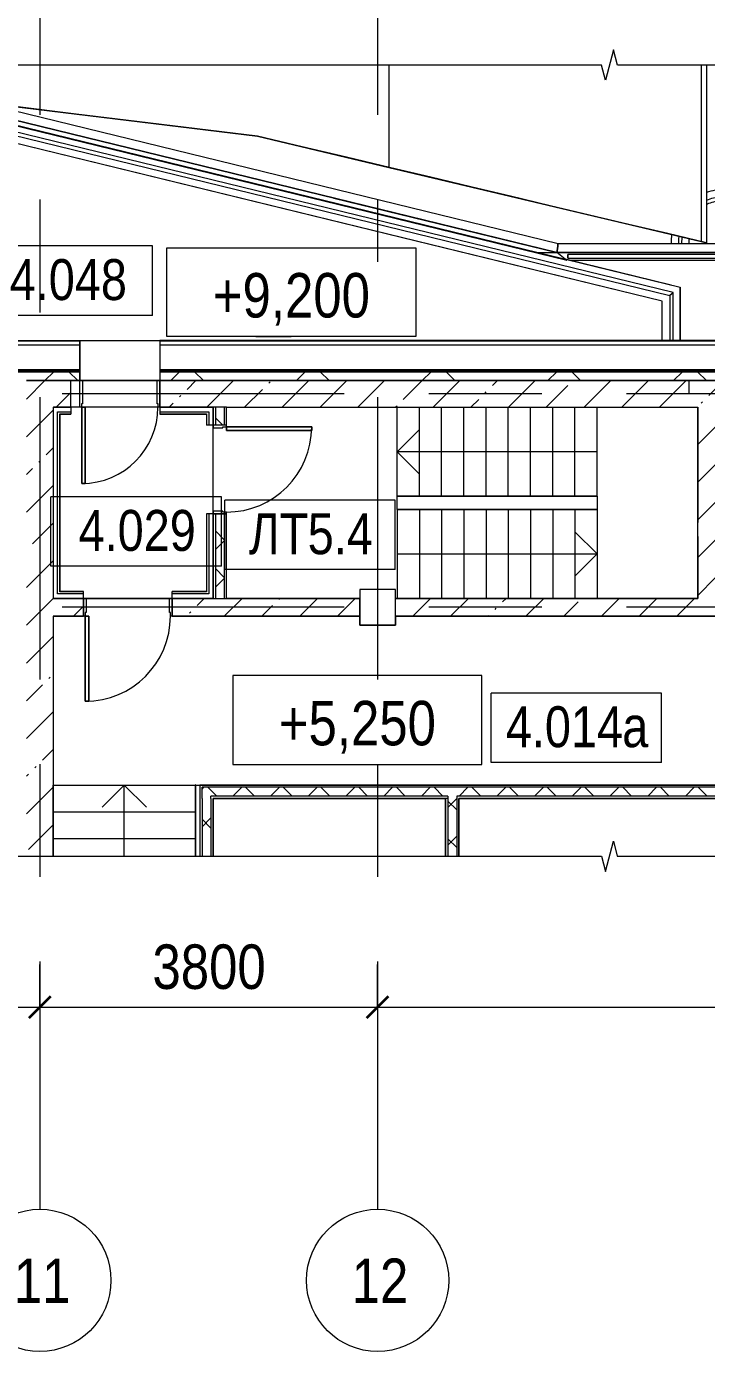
# Model space of a CAD drawing. Header units: millimetres. Extents: x 48966 to 294585, y -43515 to 30344.
# Drawn here: x 275897 to 283546, y -14642 to 264 of the extents above; entities that cross this region are included whole.
import ezdxf

# ---------------------------------------------------------------- set-up
doc = ezdxf.new("R2010")
doc.units = ezdxf.units.MM
doc.linetypes.add('IMPORT-01 Штриховая _2 мм_', pattern=[600, 400, -200])
doc.linetypes.add('Осевые', pattern=[6350, 1270, -952.5, 3175, -952.5])
for name, color, linetype, lineweight in [('_Разделитель помещений_', 7, 'IMPORT-01 Штриховая _2 мм_', 9), ('Высотные отметки', 7, 'Continuous', 9), ('Двери', 7, 'Continuous', 9), ('Каркас_Импост', 7, 'Continuous', 9), ('Контуры', 7, 'Continuous', 9), ('Линии подступенков-1', 7, 'Continuous', 9), ('Линии свеса', 7, 'Continuous', 9), ('Марки помещений', 7, 'Continuous', 9), ('Мебель', 7, 'Continuous', 9), ('Обобщенные модели', 7, 'Continuous', 9), ('Общие ребра', 7, 'Continuous', 9), ('Ограждение', 7, 'Continuous', 9), ('Оси', 7, 'Continuous', 9), ('Оси-1', 7, 'Continuous', 18), ('Оси-2', 7, 'Осевые', 9), ('Панель', 7, 'Continuous', 9), ('Перекрытия', 7, 'Continuous', 9), ('Поручни', 7, 'Continuous', 9), ('Размеры', 7, 'Continuous', 9), ('Размеры-200', 7, 'Continuous', 9), ('Стены', 7, 'Continuous', 9), ('Стены-1', 7, 'Continuous', 18), ('Стрелки вверх', 7, 'Continuous', 9), ('Черная _1 сплошная', 7, 'Continuous', 9), ('Штриховка разреза-1', 7, 'Continuous', 9), ('Элементы узлов', 7, 'Continuous', 9)]:
    doc.layers.add(name, color=color, linetype=linetype, lineweight=lineweight)
doc.styles.add('Arial Narrow', font='Arial Narrow.ttf', dxfattribs={"height": 500})
doc.styles.add('Arial Narrow_1', font='Arial Narrow.ttf', dxfattribs={"height": 460})
doc.dimstyles.new('Диагональ_-_2_5_мм_Arial_narrow_1', dxfattribs={"dimscale": 304.8, "dimtxt": 511.715487, "dimasz": 0.787402, "dimexe": 1.574803, "dimexo": 0.0625, "dimgap": 0.19685, "dimtad": 1, "dimdec": 0, "dimzin": 0, "dimdsep": 46, "dimtxsty": 'Arial Narrow', "dimblk1": 'OBLIQUE', "dimblk2": 'OBLIQUE', "dimsah": 1, "dimcen": 0.09, "dimdle": 1.574803, "dimazin": 0, "dimtfac": 1, "dimtdec": 4, "dimtix": 1, "dimtmove": 0, "dimatfit": 3, "dimfxl": 1.574803, "dimfxlon": 1, "dimtvp": 1, "dimtolj": 1, "dimtzin": 0, "dimarcsym": 2})
pattern_1 = [(45, (169515.5, 0), (-424.264, 424.264), [600, -100, 20, -100]), (45, (169515.5, 424), (-424.264, 424.264), [])]
pattern_2 = [(45, (169515.5, 0), (-212.132, 212.132), []), (135, (169515.5, 0), (-212.132, -212.132), [])]

# ---------------------------------------------------------------- blocks, each defined once
blk = doc.blocks.new('Обобщенные модели 2 - Обобщенные модели 2-1035725-План 4-го этажа на отм_ _10_050')
at = {"layer": 'Обобщенные модели'}
for p, q in [((110532, -15683), (110132, -15683)), ((110132, -15683), (110132, -16083)), ((110532, -16083), (110532, -15683)), ((117132, -15683), (116732, -15683)), ((116732, -15683), (116732, -16083)), ((117132, -16083), (117132, -15683)), ((110132, -16083), (110532, -16083)), ((116732, -16083), (117132, -16083))]:
    blk.add_line(p, q, dxfattribs=at)
blk = doc.blocks.new('Дверь - Однопольная - ДВ13__21х10-8184595-План 4-го этажа на отм_ _10_050')
at = {"layer": 'Двери'}
for p, q in [((-479, -100), (-439, -100)), ((-479, -1058), (-479, -100)), ((-439, -100), (-439, -1058)), ((-439, -1058), (-479, -1058))]:
    blk.add_line(p, q, dxfattribs=at)
blk.add_arc((-479, -100), 958, 270, 0, dxfattribs=at)
at = {"layer": 'Каркас_Импост'}
for p, q in [((-500, 100), (-470, 100)), ((-500, -100), (-500, 100)), ((-470, 100), (-470, -60)), ((470, 100), (500, 100)), ((470, -60), (470, 100)), ((500, 100), (500, -100)), ((-480, -100), (-500, -100)), ((-480, -60), (-480, -100)), ((-470, -60), (-480, -60)), ((480, -60), (470, -60)), ((480, -100), (480, -60)), ((500, -100), (480, -100))]:
    blk.add_line(p, q, dxfattribs=at)
at = {"layer": 'Панель'}
for p, q in [((-439, -100), (-479, -100)), ((-479, -100), (-479, -1058)), ((-439, -1058), (-439, -100)), ((-479, -1058), (-439, -1058))]:
    blk.add_line(p, q, dxfattribs=at)
blk = doc.blocks.new('Дверь - Однопольная - ДВ2_21х10-6240634-План 4-го этажа на отм_ _10_050')
at = {"layer": 'Двери'}
for p, q in [((-439, 1033), (-479, 1033)), ((-479, 1033), (-479, 75)), ((-439, 75), (-439, 1033)), ((-479, 75), (-439, 75))]:
    blk.add_line(p, q, dxfattribs=at)
blk.add_arc((-479, 75), 958, 360, 90, dxfattribs=at)
at = {"layer": 'Каркас_Импост'}
for p, q in [((-480, 75), (-500, 75)), ((-500, 75), (-500, -75)), ((-480, 35), (-480, 75)), ((-470, 35), (-480, 35)), ((-470, -75), (-470, 35)), ((480, 35), (470, 35)), ((470, 35), (470, -75)), ((500, 75), (480, 75)), ((480, 75), (480, 35)), ((500, -75), (500, 75)), ((-500, -75), (-470, -75)), ((470, -75), (500, -75))]:
    blk.add_line(p, q, dxfattribs=at)
at = {"layer": 'Панель'}
for p, q in [((-479, 1033), (-439, 1033)), ((-479, 75), (-479, 1033)), ((-439, 1033), (-439, 75)), ((-439, 75), (-479, 75))]:
    blk.add_line(p, q, dxfattribs=at)
blk = doc.blocks.new('Базовая стена _ ОС20 - обшивка балкона _мин_вата_фанера 10мм _сталь - ___-6277509-План 4-го этажа на отм_ _10_050')
at = {"layer": 'Стены'}
for p, q in [((105536, -10227), (105552, -10163)), ((105552, -10163), (105536, -10227)), ((112349, -11893), (105536, -10227)), ((105536, -10227), (109836, -11278)), ((112361, -11793), (105848, -10201)), ((109838, -11279), (112349, -11893))]:
    blk.add_line(p, q, dxfattribs=at)
at = {"layer": 'Стены', "flags": 128}
blk.add_lwpolyline([(112349, -11893), (112354, -11849), (112358, -11818), (112360, -11799), (112361, -11793), (112360, -11799), (112358, -11818), (112354, -11849), (112349, -11893)], dxfattribs=at)
blk = doc.blocks.new('Базовая стена _ Внутренние - обшивка ложи А - ___-6287471-План 4-го этажа на отм_ _10_050')
at = {"layer": 'Стены'}
for p, q in [((112349, -11893), (120372, -11893)), ((120372, -11893), (112349, -11893)), ((120472, -11793), (112361, -11793))]:
    blk.add_line(p, q, dxfattribs=at)
at = {"layer": 'Стены', "flags": 128}
blk.add_lwpolyline([(112349, -11893), (112354, -11849), (112358, -11818), (112360, -11799), (112361, -11793), (112360, -11799), (112358, -11818), (112354, -11849), (112349, -11893)], dxfattribs=at)
blk = doc.blocks.new('Ограждение - Ограждение-V69-План 4-го этажа на отм_ _10_050')
at = {"layer": 'Поручни'}
for p, q in [((113715, -11783), (113715, -11793)), ((113755, -11793), (113755, -11783))]:
    blk.add_line(p, q, dxfattribs=at)
at = {"layer": 'Поручни', "flags": 128}
for points in [[(114232, -11266), (114211, -11266), (114190, -11268), (114170, -11270), (114149, -11272), (114129, -11276), (114109, -11281), (114089, -11286), (114069, -11292), (114049, -11299), (114030, -11307)], [(114030, -11351), (114041, -11346), (114059, -11338), (114077, -11332), (114095, -11326), (114113, -11321), (114132, -11316), (114151, -11313), (114169, -11310), (114188, -11308), (114207, -11306), (114226, -11306), (114232, -11306)], [(113720, -11709), (113719, -11715), (113717, -11736), (113715, -11757), (113715, -11777), (113715, -11783)], [(113755, -11783), (113755, -11764), (113756, -11745), (113758, -11726), (113759, -11718)]]:
    blk.add_lwpolyline(points, dxfattribs=at)
blk = doc.blocks.new('Ограждение - Ограждение-6396250-План 4-го этажа на отм_ _10_050')
at = {"layer": 'Поручни'}
for p, q in [((105328, -10349), (113617, -12375)), ((113657, -12343), (105333, -10309)), ((113657, -12882), (113657, -12343)), ((113617, -12375), (113617, -12882))]:
    blk.add_line(p, q, dxfattribs=at)
for points, knots in [([(113617, -12375), (113617, -12375), (113617, -12374), (113619, -12373), (113621, -12372), (113623, -12370), (113624, -12369), (113626, -12368), (113627, -12367), (113629, -12365), (113630, -12364), (113632, -12363), (113633, -12362), (113634, -12361), (113636, -12360), (113637, -12359), (113638, -12358), (113640, -12357), (113641, -12356), (113642, -12355), (113643, -12354), (113645, -12353), (113647, -12351), (113648, -12350), (113649, -12349), (113651, -12348), (113653, -12347), (113655, -12345), (113656, -12344), (113657, -12343), (113657, -12343)], [-1, -1, -1, -1, -0.916667, -0.833333, -0.791667, -0.75, -0.708333, -0.6875, -0.666667, -0.625, -0.604167, -0.583333, -0.5625, -0.541667, -0.520833, -0.5, -0.479167, -0.458333, -0.4375, -0.416667, -0.395833, -0.375, -0.333333, -0.3125, -0.291667, -0.25, -0.208333, -0.166667, -0.083333, 0, 0, 0, 0]), ([(113645, -12353), (113645, -12353), (113644, -12353), (113643, -12354), (113642, -12355), (113641, -12356), (113640, -12357), (113638, -12358), (113637, -12359), (113636, -12360), (113634, -12361), (113633, -12362), (113632, -12363), (113630, -12364), (113629, -12365), (113627, -12367), (113626, -12368), (113624, -12369), (113623, -12370), (113621, -12372), (113620, -12372), (113620, -12373)], [-0.6285509, -0.6285509, -0.6285509, -0.6285509, -0.625, -0.6041667, -0.5833333, -0.5625, -0.5416667, -0.5208333, -0.5, -0.4791667, -0.4583333, -0.4375, -0.4166667, -0.3958333, -0.375, -0.3333333, -0.3125, -0.2916667, -0.25, -0.2083333, -0.1666667, -0.1666667, -0.1666667, -0.1666667]), ([(113654, -12345), (113654, -12346), (113653, -12347), (113651, -12348), (113649, -12349), (113648, -12350), (113647, -12351), (113647, -12351)], [-0.8333333, -0.8333333, -0.8333333, -0.8333333, -0.7916667, -0.75, -0.7083333, -0.6875, -0.6666667, -0.6666667, -0.6666667, -0.6666667])]:
    blk.add_open_spline(points, degree=3, knots=knots, dxfattribs=at)
blk = doc.blocks.new('Ограждение - Ограждение-6396260-План 4-го этажа на отм_ _10_050')
at = {"layer": 'Поручни'}
for p, q in [((120350, -11915), (112472, -11915)), ((112472, -11955), (112472, -11915)), ((112472, -11918), (112472, -11952)), ((112472, -11955), (120310, -11955))]:
    blk.add_line(p, q, dxfattribs=at)
blk = doc.blocks.new('Дверь - Однопольная - ДВ11__21х9-6808150-План 4-го этажа на отм_ _10_050')
at = {"layer": 'Двери'}
for p, q in [((-429, -150), (-389, -150)), ((-429, -1008), (-429, -150)), ((-389, -150), (-389, -1008)), ((-389, -1008), (-429, -1008))]:
    blk.add_line(p, q, dxfattribs=at)
blk.add_arc((-429, -150), 858, 270, 0, dxfattribs=at)
at = {"layer": 'Каркас_Импост'}
for p, q in [((-450, 150), (-420, 150)), ((-450, -150), (-450, 150)), ((-420, 150), (-420, -110)), ((420, 150), (450, 150)), ((420, -110), (420, 150)), ((450, 150), (450, -150)), ((-430, -110), (-430, -150)), ((-420, -110), (-430, -110)), ((430, -110), (420, -110)), ((430, -150), (430, -110)), ((-430, -150), (-450, -150)), ((450, -150), (430, -150))]:
    blk.add_line(p, q, dxfattribs=at)
at = {"layer": 'Панель'}
for p, q in [((-389, -150), (-429, -150)), ((-429, -150), (-429, -1008)), ((-389, -1008), (-389, -150)), ((-429, -1008), (-389, -1008))]:
    blk.add_line(p, q, dxfattribs=at)
blk = doc.blocks.new('Рефлектор_2 - Рефлектор_2-V70-План 4-го этажа на отм_ _10_050')
at = {"layer": 'Мебель'}
for p, q in [((-17209, -13600), (-17209, -14751)), ((-13697, -13600), (-13697, -15585)), ((-13637, -13600), (-13637, -15600)), ((-22785, -13900), (-18685, -14400)), ((-18685, -14400), (-17209, -14751)), ((-17209, -14751), (-13697, -15585)), ((-13697, -15585), (-13637, -15600))]:
    blk.add_line(p, q, dxfattribs=at)
at = {"layer": 'Мебель', "flags": 128}
for points in [[(-18685, -14400), (-19364, -14317), (-20045, -14234), (-20728, -14151), (-21412, -14067), (-22098, -13984), (-22785, -13900)], [(-17186, -14756), (-17684, -14638), (-18184, -14519), (-18685, -14400)], [(-13637, -15600), (-14072, -15496), (-14510, -15392), (-14951, -15287), (-15394, -15182), (-15839, -15076), (-16286, -14970), (-16735, -14863), (-17186, -14756)]]:
    blk.add_lwpolyline(points, dxfattribs=at)
blk = doc.blocks.new('Линия разрыва1 - М 200-6492712-План 4-го этажа на отм_ _10_050')
at = {"layer": 'Элементы узлов'}
for p, q in [((45, 172), (-44, -170)), ((90, 0), (45, 172)), ((-88, 0), (-12142, 0)), ((-44, -170), (-88, 0)), ((12131, 0), (90, 0))]:
    blk.add_line(p, q, dxfattribs=at)
blk = doc.blocks.new('Линия разрыва1 - М 200-V71-План 4-го этажа на отм_ _10_050')
at = {"layer": 'Элементы узлов'}
for p, q in [((45, 172), (-44, -170)), ((90, 0), (45, 172)), ((-88, 0), (-12131, 0)), ((-44, -170), (-88, 0)), ((12142, 0), (90, 0))]:
    blk.add_line(p, q, dxfattribs=at)
blk = doc.blocks.new('Ось сетки - По умолчанию 2-349628-План 4-го этажа на отм_ _10_050')
at = {"layer": 'Оси-1'}
blk.add_circle((0, 0), 4, dxfattribs=at)
blk = doc.blocks.new('Марка помещения_Р - Марка помещения-4575829-План 4-го этажа на отм_ _10_050')
at = {"layer": 'Марки помещений'}
for p, q in [((-4.79375, -1.95625), (-4.79375, 1.95625)), ((4.79375, 1.95625), (-4.79375, 1.95625)), ((4.79375, -1.95625), (4.79375, 1.95625)), ((4.79375, -1.95625), (-4.79375, -1.95625))]:
    blk.add_line(p, q, dxfattribs=at)
blk = doc.blocks.new('Высотные отметки - Высотная отметка - Рамка_14мм длина-4459141-План 4-го этажа на отм_ _10_050')
at = {"layer": 'Высотные отметки'}
for p, q in [((7, 5), (-7, 5)), ((-7, 5), (-7, 0)), ((7, 0), (7, 5)), ((-7, 0), (7, 0))]:
    blk.add_line(p, q, dxfattribs=at)
blk = doc.blocks.new('DIMBLOCK32-План 4-го этажа на отм_ _10_050')
at = {"layer": 'Размеры-200', "lineweight": 35, "transparency": 16777216}
for points in [[(273847, -10770), (273967, -10650), (273727, -10890)], [(276047, -10770), (276167, -10650), (275927, -10890)]]:
    blk.add_hatch(color=256, dxfattribs=at).paths.add_polyline_path(points, flags=0)
at = {"layer": 'Размеры-200', "transparency": 16777216}
for p, q in [((273847, -10290), (273847, -11250)), ((273847, -10770), (273847, -10290)), ((276047, -10290), (276047, -11250)), ((276047, -10770), (276047, -10290)), ((273367, -10770), (276047, -10770))]:
    blk.add_line(p, q, dxfattribs=at)
at = {"layer": 'Размеры-200', "lineweight": 35, "transparency": 16777216}
for p, q in [((273967, -10650), (273727, -10890)), ((273847, -10770), (273967, -10650)), ((276167, -10650), (275927, -10890)), ((276047, -10770), (276167, -10650)), ((273727, -10890), (273847, -10770)), ((275927, -10890), (276047, -10770))]:
    blk.add_line(p, q, dxfattribs=at)
at = {"layer": 'Размеры-200', "color": 0, "transparency": 16777216, "insert": (274314, -10063), "char_height": 500, "width": 1520.53, "attachment_point": 1, "line_spacing_factor": 0.974696, "style": 'Arial Narrow'}
blk.add_mtext('2200', dxfattribs=at)
blk = doc.blocks.new('_Oblique')
at = {"color": 0, "linetype": 'ByBlock', "lineweight": -2}
blk.add_line((-0.5, -0.5), (0.5, 0.5), dxfattribs=at)
blk = doc.blocks.new('DIMBLOCK33-План 4-го этажа на отм_ _10_050')
at = {"layer": 'Размеры-200', "lineweight": 35, "transparency": 16777216}
for points in [[(276047, -10770), (276167, -10650), (275927, -10890)], [(279847, -10770), (279967, -10650), (279727, -10890)]]:
    blk.add_hatch(color=256, dxfattribs=at).paths.add_polyline_path(points, flags=0)
at = {"layer": 'Размеры-200', "transparency": 16777216}
for p, q in [((276047, -10290), (276047, -11250)), ((276047, -10770), (276047, -10290)), ((279847, -10290), (279847, -11250)), ((279847, -10770), (279847, -10290)), ((276047, -10770), (279847, -10770))]:
    blk.add_line(p, q, dxfattribs=at)
at = {"layer": 'Размеры-200', "lineweight": 35, "transparency": 16777216}
for p, q in [((276167, -10650), (275927, -10890)), ((276047, -10770), (276167, -10650)), ((279967, -10650), (279727, -10890)), ((279847, -10770), (279967, -10650)), ((275927, -10890), (276047, -10770)), ((279727, -10890), (279847, -10770))]:
    blk.add_line(p, q, dxfattribs=at)
at = {"layer": 'Размеры-200', "color": 0, "transparency": 16777216, "insert": (277314, -10063), "char_height": 500, "width": 1520.53, "attachment_point": 1, "line_spacing_factor": 0.974696, "style": 'Arial Narrow'}
blk.add_mtext('3800', dxfattribs=at)
blk = doc.blocks.new('DIMBLOCK34-План 4-го этажа на отм_ _10_050')
at = {"layer": 'Размеры-200', "lineweight": 35, "transparency": 16777216}
for points in [[(279847, -10770), (279967, -10650), (279727, -10890)], [(292447, -10770), (292567, -10650), (292327, -10890)]]:
    blk.add_hatch(color=256, dxfattribs=at).paths.add_polyline_path(points, flags=0)
at = {"layer": 'Размеры-200', "transparency": 16777216}
for p, q in [((279847, -10290), (279847, -11250)), ((279847, -10770), (279847, -10290)), ((292447, -10290), (292447, -11250)), ((292447, -10770), (292447, -10290)), ((279847, -10770), (292927, -10770))]:
    blk.add_line(p, q, dxfattribs=at)
at = {"layer": 'Размеры-200', "lineweight": 35, "transparency": 16777216}
for p, q in [((279967, -10650), (279727, -10890)), ((279847, -10770), (279967, -10650)), ((292567, -10650), (292327, -10890)), ((292447, -10770), (292567, -10650)), ((279727, -10890), (279847, -10770)), ((292327, -10890), (292447, -10770))]:
    blk.add_line(p, q, dxfattribs=at)
at = {"layer": 'Размеры-200', "color": 0, "transparency": 16777216, "insert": (285355, -10063), "char_height": 500, "width": 1900.66, "attachment_point": 1, "line_spacing_factor": 0.974696, "style": 'Arial Narrow'}
blk.add_mtext('12600', dxfattribs=at)

msp = doc.modelspace()

# ---------------------------------------------------------------- hatches: boundary and pattern name
at = {"layer": 'Штриховка разреза-1'}
h = msp.add_hatch(dxfattribs=at)
h.set_pattern_fill('FP_3', color=256, style=0, pattern_type=2)
h.set_pattern_definition([(45, (169515.5, 0), (-707.107, 707.107), []), (135, (169515.5, 0), (-707.107, -707.107), [])])
h.paths.add_polyline_path([(273997.1, -3719.5), (274547.1, -3719.5), (274547.1, -3619.5), (273997.1, -3619.5)], flags=0)
h.paths.add_polyline_path([(275447.1, -3719.5), (276497.1, -3719.5), (276497.1, -3619.5), (275447.1, -3619.5)], flags=0)
h.paths.add_polyline_path([(294397.1, -3719.5), (294397.1, -3619.5), (277397.1, -3619.5), (277397.1, -3719.5), (293825.5, -3719.5)], flags=0)
h = msp.add_hatch(dxfattribs=at)
h.set_pattern_fill('FP_4', color=256, style=0, pattern_type=2)
h.set_pattern_definition(pattern_1)
h.paths.add_polyline_path([(294397.1, -4019.5), (294397.1, -3719.5), (286402.1, -3719.5), (286402.1, -4019.5), (293825.5, -4019.5)], flags=0)
h.paths.add_polyline_path([(275897.1, -4019.5), (276202.6, -4019.5), (276202.6, -3719.5), (275897.1, -3719.5)], flags=0)
h = msp.add_hatch(dxfattribs=at)
h.set_pattern_fill('FP_4', color=256, style=0, pattern_type=2)
h.set_pattern_definition(pattern_1)
h.paths.add_polyline_path([(280874.8, -4019.5), (284197.1, -4019.5), (284197.1, -3719.5), (277397.1, -3719.5), (277397.1, -4019.5), (279351.1, -4019.5)], flags=0)
h.paths.add_polyline_path([(285697.1, -4019.5), (286402.1, -4019.5), (286402.1, -3719.5), (285697.1, -3719.5)], flags=0)
h.paths.add_polyline_path([(276397.1, -4019.5), (276397.1, -3719.5), (276202.6, -3719.5), (276202.6, -4019.5), (276326.6, -4019.5)], flags=0)
h = msp.add_hatch(dxfattribs=at)
h.set_pattern_fill('FP_4', color=256, style=0, pattern_type=2)
h.set_pattern_definition(pattern_1)
h.paths.add_polyline_path([(276061.1, -9069.5), (276197.1, -9069.5), (276197.1, -4019.5), (275897.1, -4019.5), (275897.1, -9069.5), (276006.4, -9069.5)], flags=0)
h = msp.add_hatch(dxfattribs=at)
h.set_pattern_fill('FP_5', color=256, style=0, pattern_type=2)
h.set_pattern_definition(pattern_2)
h.paths.add_polyline_path([(278022.1, -6169.5), (278122.1, -6169.5), (278122.1, -5219.5), (278022.1, -5219.5), (278022.1, -5795.3)], flags=0)
h.paths.add_polyline_path([(278122.1, -4219.5), (278122.1, -4019.5), (278022.1, -4019.5), (278022.1, -4219.5)], flags=0)
h = msp.add_hatch(dxfattribs=at)
h.set_pattern_fill('FP_4', color=256, style=0, pattern_type=2)
h.set_pattern_definition(pattern_1)
h.paths.add_polyline_path([(283447.1, -6169.5), (283647.1, -6169.5), (283647.1, -4019.5), (283447.1, -4021.1), (283447.1, -5471.5)], flags=0)
h = msp.add_hatch(dxfattribs=at)
h.set_pattern_fill('FP_4', color=256, style=0, pattern_type=2)
h.set_pattern_definition(pattern_1)
h.paths.add_polyline_path([(276197.1, -6369.5), (276202.6, -6369.5), (276202.6, -6169.5), (276197.1, -6169.5)], flags=0)
h = msp.add_hatch(dxfattribs=at)
h.set_pattern_fill('FP_4', color=256, style=0, pattern_type=2)
h.set_pattern_definition(pattern_1)
h.paths.add_polyline_path([(279647.1, -6369.5), (279647.1, -6169.5), (277537.1, -6169.5), (277537.1, -6369.5), (279351.1, -6369.5)], flags=0)
h.paths.add_polyline_path([(276302.8, -6369.5), (276537.1, -6369.5), (276537.1, -6169.5), (276202.6, -6169.5), (276202.6, -6369.5)], flags=0)
h = msp.add_hatch(dxfattribs=at)
h.set_pattern_fill('FP_4', color=256, style=0, pattern_type=2)
h.set_pattern_definition(pattern_1)
h.paths.add_polyline_path([(286207.4, -6369.5), (286247.1, -6369.5), (286247.1, -6169.5), (285697.1, -6169.5), (285697.1, -6369.5)], flags=0)
h.paths.add_polyline_path([(283673.1, -6369.5), (284197.1, -6369.5), (284197.1, -6169.5), (280047.1, -6169.5), (280047.1, -6369.5), (283447.1, -6369.5)], flags=0)
h = msp.add_hatch(dxfattribs=at)
h.set_pattern_fill('FP_5', color=256, style=0, pattern_type=2)
h.set_pattern_definition(pattern_2)
h.paths.add_polyline_path([(287077.1, -8394.5), (292397.1, -8394.5), (292397.1, -8294.5), (277872.1, -8294.5), (277872.1, -8394.5), (286977.1, -8394.5)], flags=0)
h = msp.add_hatch(dxfattribs=at)
h.set_pattern_fill('FP_5', color=256, style=0, pattern_type=2)
h.set_pattern_definition(pattern_2)
h.paths.add_polyline_path([(277972.1, -9069.5), (277972.1, -8394.5), (277872.1, -8394.5), (277872.1, -9069.5), (277954.1, -9069.5)], flags=0)
h = msp.add_hatch(dxfattribs=at)
h.set_pattern_fill('FP_5', color=256, style=0, pattern_type=2)
h.set_pattern_definition(pattern_2)
h.paths.add_polyline_path([(280737.1, -9069.5), (280737.1, -8394.5), (280637.1, -8394.5), (280637.1, -9069.5), (280731.4, -9069.5)], flags=0)

# ---------------------------------------------------------------- linework, layer by layer
at = {"layer": '_Разделитель помещений_'}
msp.add_line((283347.1, -3719.5), (283347.1, -3869.5), dxfattribs=at)
msp.add_arc((283747.1, -2169.5), 400, 173.33754, 180, dxfattribs=at)
at = {"layer": 'Высотные отметки'}
for p, q in [((278476.2, -3224.1), (278875.4, -3224.1)), ((278476.2, -3224.1), (278476.2, -3224.1)), ((279617.7, -8037), (279617.7, -8037)), ((279617.7, -8037), (279617.7, -8037))]:
    msp.add_line(p, q, dxfattribs=at)
at = {"layer": 'Контуры'}
for p, q in [((280067.1, -4021.1), (278146.9, -4021.1)), ((282317.1, -4021.1), (280067.1, -4021.1)), ((283317.1, -4021.1), (280067.1, -4021.1)), ((283447.1, -4021.1), (282317.1, -4021.1)), ((282317.1, -5021.1), (282317.1, -4021.1)), ((283377.1, -4021.1), (283317.1, -4021.1)), ((283447.1, -6169.5), (283447.1, -4021.1)), ((280067.1, -5169.5), (280067.1, -5021.1)), ((282317.1, -5021.1), (280067.1, -5021.1)), ((282317.1, -5021.1), (280067.1, -5021.1)), ((282317.1, -5021.1), (282317.1, -5169.5)), ((280067.1, -5169.5), (280067.1, -6169.5)), ((280067.1, -5169.5), (282317.1, -5169.5)), ((277947.1, -6169.5), (279647.1, -6169.5)), ((280047.1, -6169.5), (280067.1, -6169.5)), ((280067.1, -6169.5), (282317.1, -6169.5)), ((282317.1, -6169.5), (283447.1, -6169.5)), ((276197.1, -8269.5), (277797.1, -8269.5)), ((276197.1, -9069.5), (276197.1, -8269.5)), ((277797.1, -9069.5), (277797.1, -8269.5))]:
    msp.add_line(p, q, dxfattribs=at)
at = {"layer": 'Линии подступенков-1'}
for p, q in [((280067.1, -5021.1), (280067.1, -4021.1)), ((280317.1, -5021.1), (280317.1, -4021.1)), ((280317.1, -5021.1), (280317.1, -4021.1)), ((280567.1, -5021.1), (280567.1, -4021.1)), ((280567.1, -5021.1), (280567.1, -4021.1)), ((280817.1, -5021.1), (280817.1, -4021.1)), ((280817.1, -5021.1), (280817.1, -4021.1)), ((281067.1, -5021.1), (281067.1, -4021.1)), ((281067.1, -5021.1), (281067.1, -4021.1)), ((281317.1, -5021.1), (281317.1, -4021.1)), ((281317.1, -5021.1), (281317.1, -4021.1)), ((281567.1, -5021.1), (281567.1, -4021.1)), ((281567.1, -5021.1), (281567.1, -4021.1)), ((281817.1, -5021.1), (281817.1, -4021.1)), ((281817.1, -5021.1), (281817.1, -4021.1)), ((282067.1, -5021.1), (282067.1, -4021.1)), ((282067.1, -5021.1), (282067.1, -4021.1)), ((282317.1, -5021.1), (282317.1, -4021.1)), ((282317.1, -5021.1), (282317.1, -4021.1)), ((280067.1, -5169.5), (280067.1, -6169.5)), ((280317.1, -5169.5), (280317.1, -6169.5)), ((280567.1, -5169.5), (280567.1, -6169.5)), ((280817.1, -5169.5), (280817.1, -6169.5)), ((281067.1, -5169.5), (281067.1, -6169.5)), ((281317.1, -5169.5), (281317.1, -6169.5)), ((281567.1, -5169.5), (281567.1, -6169.5)), ((281817.1, -5169.5), (281817.1, -6169.5)), ((282067.1, -5169.5), (282067.1, -6169.5)), ((282317.1, -5169.5), (282317.1, -6169.5)), ((276197.1, -8569.5), (277797.1, -8569.5)), ((276197.1, -8869.5), (277797.1, -8869.5))]:
    msp.add_line(p, q, dxfattribs=at)
at = {"layer": 'Линии свеса'}
for p, q in [((280317.1, -5021.1), (280317.1, -4021.1)), ((280317.1, -5021.1), (280317.1, -4021.1)), ((280567.1, -5021.1), (280567.1, -4021.1)), ((280567.1, -5021.1), (280567.1, -4021.1)), ((280817.1, -5021.1), (280817.1, -4021.1)), ((280817.1, -5021.1), (280817.1, -4021.1)), ((281067.1, -5021.1), (281067.1, -4021.1)), ((281067.1, -5021.1), (281067.1, -4021.1)), ((281317.1, -5021.1), (281317.1, -4021.1)), ((281317.1, -5021.1), (281317.1, -4021.1)), ((281567.1, -5021.1), (281567.1, -4021.1)), ((281567.1, -5021.1), (281567.1, -4021.1)), ((281817.1, -5021.1), (281817.1, -4021.1)), ((281817.1, -5021.1), (281817.1, -4021.1)), ((282067.1, -5021.1), (282067.1, -4021.1)), ((282067.1, -5021.1), (282067.1, -4021.1)), ((282317.1, -5021.1), (282317.1, -4021.1)), ((280317.1, -5169.5), (280317.1, -6169.5)), ((280567.1, -5169.5), (280567.1, -6169.5)), ((280817.1, -5169.5), (280817.1, -6169.5)), ((281067.1, -5169.5), (281067.1, -6169.5)), ((281317.1, -5169.5), (281317.1, -6169.5)), ((281567.1, -5169.5), (281567.1, -6169.5)), ((281817.1, -5169.5), (281817.1, -6169.5)), ((282067.1, -5169.5), (282067.1, -6169.5)), ((276197.1, -8569.5), (277797.1, -8569.5)), ((276197.1, -8869.5), (277797.1, -8869.5))]:
    msp.add_line(p, q, dxfattribs=at)
at = {"layer": 'Общие ребра'}
for p, q in [((275447.1, -3270.5), (276497.1, -3270.5)), ((277397.1, -3270.5), (294397.1, -3270.5)), ((275447.1, -3315.5), (276497.1, -3315.5)), ((277397.1, -3315.5), (294397.1, -3315.5)), ((275447.1, -3593.5), (276497.1, -3593.5)), ((275447.1, -3595.5), (276497.1, -3595.5)), ((275447.1, -3607.5), (276497.1, -3607.5)), ((275447.1, -3619.5), (276497.1, -3619.5)), ((276202.6, -3719.5), (275897.1, -3719.5)), ((275897.1, -3719.5), (276202.6, -3719.5)), ((277397.1, -3593.5), (294397.1, -3593.5)), ((277397.1, -3595.5), (294397.1, -3595.5)), ((277397.1, -3607.5), (294397.1, -3607.5)), ((277397.1, -3619.5), (294397.1, -3619.5)), ((276197.1, -4021.5), (276197.1, -6167.5)), ((276198.1, -4019.5), (276202.6, -4019.5)), ((276274.1, -4019.5), (276247.1, -4019.5)), ((276274.1, -4019.5), (276397.1, -4019.5)), ((276397.1, -4019.5), (276274.1, -4019.5)), ((277397.1, -4019.5), (277920.1, -4019.5)), ((277920.1, -4019.5), (277397.1, -4019.5)), ((277947.1, -4019.5), (277920.1, -4019.5)), ((278022.1, -4019.5), (277997.1, -4019.5)), ((277997.1, -4019.5), (277997.1, -4219.5)), ((277997.1, -4219.5), (277997.1, -4019.5)), ((278122.1, -4019.5), (278022.1, -4019.5)), ((278022.1, -4019.5), (278022.1, -4219.5)), ((278147.1, -4019.5), (278122.1, -4019.5)), ((278122.1, -4019.5), (278122.1, -4219.5)), ((278147.1, -4219.5), (278147.1, -4019.5)), ((278149.1, -4019.5), (283445.1, -4019.5)), ((276247.1, -6119.5), (276247.1, -4069.5)), ((276247.1, -4069.5), (276272.1, -4069.5)), ((276272.1, -4069.5), (276274.1, -4069.5)), ((276272.1, -6094.5), (276272.1, -4094.5)), ((276272.1, -4094.5), (276274.1, -4094.5)), ((276274.1, -4069.5), (276397.1, -4069.5)), ((276274.1, -4094.5), (276397.1, -4094.5)), ((277397.1, -4069.5), (277920.1, -4069.5)), ((277397.1, -4094.5), (277920.1, -4094.5)), ((277920.1, -4069.5), (277922.1, -4069.5)), ((277920.1, -4094.5), (277922.1, -4094.5)), ((277922.1, -4069.5), (277947.1, -4069.5)), ((277922.1, -4094.5), (277922.1, -4219.5)), ((277947.1, -4069.5), (277947.1, -4219.5)), ((277922.1, -5219.5), (277922.1, -6092.5)), ((277947.1, -5219.5), (277947.1, -6092.5)), ((277997.1, -5219.5), (277997.1, -6092.5)), ((277997.1, -6092.5), (277997.1, -5219.5)), ((278022.1, -5219.5), (278022.1, -6169.5)), ((278122.1, -5219.5), (278122.1, -6169.5)), ((278147.1, -6169.5), (278147.1, -5219.5)), ((276274.1, -6094.5), (276272.1, -6094.5)), ((276537.1, -6094.5), (276274.1, -6094.5)), ((277922.1, -6094.5), (277537.1, -6094.5)), ((277922.1, -6092.5), (277922.1, -6094.5)), ((277947.1, -6092.5), (277947.1, -6094.5)), ((277947.1, -6094.5), (277947.1, -6119.5)), ((277997.1, -6119.5), (277997.1, -6092.5)), ((276272.1, -6119.5), (276247.1, -6119.5)), ((276274.1, -6169.5), (276247.1, -6169.5)), ((276274.1, -6119.5), (276272.1, -6119.5)), ((276537.1, -6119.5), (276274.1, -6119.5)), ((276537.1, -6169.5), (276274.1, -6169.5)), ((276274.1, -6169.5), (276537.1, -6169.5)), ((277947.1, -6119.5), (277537.1, -6119.5)), ((277997.1, -6169.5), (277537.1, -6169.5)), ((277537.1, -6169.5), (277997.1, -6169.5)), ((277997.1, -6169.5), (278022.1, -6169.5)), ((278022.1, -6169.5), (278122.1, -6169.5)), ((278122.1, -6169.5), (278147.1, -6169.5)), ((276197.1, -6369.5), (276202.6, -6369.5)), ((276197.1, -6371.5), (276197.1, -9069.5)), ((276202.6, -6369.5), (276537.1, -6369.5)), ((277537.1, -6369.5), (279647.1, -6369.5)), ((280047.1, -6369.5), (284197.1, -6369.5)), ((292372.1, -8294.5), (277872.1, -8294.5)), ((277872.1, -8394.5), (277872.1, -8294.5)), ((277872.1, -8419.5), (277872.1, -8394.5)), ((277872.1, -8419.5), (277872.1, -9069.5)), ((280637.1, -8394.5), (277972.1, -8394.5)), ((277972.1, -8419.5), (277972.1, -8394.5)), ((277972.1, -8419.5), (277972.1, -9069.5)), ((280637.1, -8419.5), (280612.1, -8419.5)), ((280637.1, -8394.5), (280637.1, -8419.5)), ((280637.1, -8419.5), (280637.1, -9069.5)), ((286977.1, -8394.5), (280737.1, -8394.5)), ((280737.1, -8394.5), (280737.1, -8419.5)), ((280737.1, -8419.5), (280737.1, -9069.5))]:
    msp.add_line(p, q, dxfattribs=at)
at = {"layer": 'Оси-2'}
for p, q in [((276047.1, 11017.1), (276047.1, -13042.2)), ((279847.1, 11017.1), (279847.1, -13042.2)), ((294394.6, -169.5), (268100.1, -169.5)), ((294394.6, -3869.5), (268100.1, -3869.5)), ((294394.6, -6269.5), (268100.1, -6269.5))]:
    msp.add_line(p, q, dxfattribs=at)
at = {"layer": 'Перекрытия'}
for p, q in [((280110.7, -2108.1), (274880.2, -829.5)), ((283049.4, -2826.5), (280113, -2108.7)), ((283147.1, -2169.5), (283147.1, -2179.5)), ((283347.1, -2169.5), (283347.1, -2179.5)), ((283147.1, -2644.5), (281955.8, -2353.3)), ((289797.1, -2369.5), (282022.2, -2369.5)), ((282022.2, -2369.5), (283249.4, -2669.5)), ((283249.4, -2669.5), (283249.4, -3268.5)), ((283049.4, -3268.5), (283049.4, -2826.5)), ((283249.4, -3268.5), (283249.4, -2875.4)), ((273997.1, -3268.5), (283049.4, -3268.5)), ((283249.4, -3719.5), (276202.6, -3719.5)), ((276202.6, -3719.5), (294089.5, -3719.5)), ((283249.4, -3719.5), (289797.1, -3719.5)), ((276202.6, -6169.5), (276202.6, -4019.5)), ((277997.1, -4019.5), (276202.6, -4019.5)), ((277997.1, -6169.5), (277997.1, -4019.5)), ((276202.6, -6169.5), (277997.1, -6169.5)), ((277537.1, -6169.5), (276537.1, -6169.5)), ((276537.1, -6169.5), (276537.1, -6369.5)), ((277537.1, -6369.5), (277537.1, -6169.5)), ((276537.1, -6369.5), (276197.1, -6369.5)), ((276197.1, -6369.5), (276197.1, -8239.5)), ((279647.1, -6369.5), (277537.1, -6369.5)), ((279647.1, -6469.5), (279647.1, -6369.5)), ((286247.1, -6369.5), (280047.1, -6369.5)), ((280047.1, -6369.5), (280047.1, -6469.5)), ((280047.1, -6469.5), (279647.1, -6469.5)), ((276197.1, -8269.5), (277797.1, -8269.5)), ((277797.1, -8269.5), (288002.1, -8269.5)), ((278047.1, -8269.5), (286297.1, -8269.5)), ((280612.1, -8419.5), (277997.1, -8419.5)), ((277997.1, -8419.5), (277997.1, -9069.5)), ((280612.1, -9069.5), (280612.1, -8419.5)), ((284847.1, -8419.5), (280762.1, -8419.5)), ((280762.1, -8419.5), (280762.1, -9069.5))]:
    msp.add_line(p, q, dxfattribs=at)
for radius, start, end in [(600, 90, 109.6749), (600, 171.06388, 180), (400, 173.31176, 180)]:
    msp.add_arc((283747.1, -2169.5), radius, start, end, dxfattribs=at)
at = {"layer": 'Стены'}
for p, q in [((281975.8, -2369.5), (274925.1, -645.9)), ((274927.7, -635.2), (283249.4, -2669.5)), ((275051.7, -614), (281864.6, -2279.5)), ((283049.4, -2826.5), (274880.2, -829.5)), ((281654, -2279.5), (281864.6, -2279.5)), ((281654, -2279.5), (282022.2, -2369.5)), ((281975.8, -2369.5), (281864.6, -2279.5)), ((281864.6, -2279.5), (289887.1, -2279.5)), ((282022.2, -2369.5), (281955.8, -2353.3)), ((289797.1, -2369.5), (282022.2, -2369.5)), ((283249.4, -2875.4), (283249.4, -2669.5)), ((283049.4, -3268.5), (283049.4, -2826.5)), ((283249.4, -2875.4), (283249.4, -3268.5)), ((276497.1, -3268.5), (277397.1, -3268.5)), ((276497.1, -3719.5), (276497.1, -3268.5)), ((277397.1, -3268.5), (277397.1, -3719.5)), ((286402.1, -3719.5), (276202.6, -3719.5)), ((277397.1, -3719.5), (276497.1, -3719.5)), ((283049.4, -3719.5), (283249.4, -3719.5)), ((276202.6, -6169.5), (276202.6, -4019.5))]:
    msp.add_line(p, q, dxfattribs=at)
at = {"layer": 'Стены-1'}
for p, q in [((275447.1, -3268.5), (276497.1, -3268.5)), ((276497.1, -3268.5), (276497.1, -3719.5)), ((294397.1, -3268.5), (277397.1, -3268.5)), ((277397.1, -3268.5), (277397.1, -3719.5)), ((276397.1, -3719.5), (276202.6, -3719.5)), ((276497.1, -3719.5), (276202.6, -3719.5)), ((276397.1, -4019.5), (276397.1, -3719.5)), ((284197.1, -3719.5), (277397.1, -3719.5)), ((277397.1, -4019.5), (277397.1, -3719.5)), ((277397.1, -3719.5), (286402.1, -3719.5)), ((276197.1, -4019.5), (276198.1, -4019.5)), ((276197.1, -4019.5), (276197.1, -4021.5)), ((276202.6, -4019.5), (276274.1, -4019.5)), ((276247.1, -4019.5), (276202.6, -4019.5)), ((276397.1, -4019.5), (276397.1, -4096.5)), ((277397.1, -4019.5), (277397.1, -4096.5)), ((277920.1, -4019.5), (277997.1, -4019.5)), ((277997.1, -4019.5), (277947.1, -4019.5)), ((278147.1, -4019.5), (278149.1, -4019.5)), ((283445.1, -4019.5), (283447.1, -4019.5)), ((283447.1, -4019.5), (283447.1, -5317.5)), ((276274.1, -6092.5), (276274.1, -4096.5)), ((276274.1, -4096.5), (276397.1, -4096.5)), ((277397.1, -4096.5), (277920.1, -4096.5)), ((277920.1, -4096.5), (277920.1, -4219.5)), ((277997.1, -4219.5), (277920.1, -4219.5)), ((278147.1, -4219.5), (277997.1, -4219.5)), ((277920.1, -5219.5), (277920.1, -6092.5)), ((277997.1, -5219.5), (277920.1, -5219.5)), ((278147.1, -5219.5), (277997.1, -5219.5)), ((283447.1, -5471.5), (283447.1, -6169.5)), ((276537.1, -6092.5), (276274.1, -6092.5)), ((276537.1, -6169.5), (276537.1, -6092.5)), ((277920.1, -6092.5), (277537.1, -6092.5)), ((277537.1, -6169.5), (277537.1, -6092.5)), ((277997.1, -6092.5), (277997.1, -6169.5)), ((276197.1, -6169.5), (276202.6, -6169.5)), ((276274.1, -6169.5), (276202.6, -6169.5)), ((276247.1, -6169.5), (276202.6, -6169.5)), ((276537.1, -6369.5), (276537.1, -6169.5)), ((277537.1, -6369.5), (277537.1, -6169.5)), ((277997.1, -6169.5), (277997.1, -6119.5)), ((279647.1, -6169.5), (278147.1, -6169.5)), ((279647.1, -6369.5), (279647.1, -6169.5)), ((283447.1, -6169.5), (280047.1, -6169.5)), ((280047.1, -6369.5), (280047.1, -6169.5)), ((279645.1, -6469.5), (279645.1, -6471.5)), ((279645.1, -6471.5), (280047.1, -6471.5)), ((280047.1, -6469.5), (279647.1, -6469.5)), ((277795.1, -8267.5), (277795.1, -9069.5)), ((277797.1, -8267.5), (277795.1, -8267.5)), ((277797.1, -8269.5), (277797.1, -9069.5)), ((292372.1, -8269.5), (277847.1, -8269.5)), ((277847.1, -8269.5), (277847.1, -8294.5)), ((277847.1, -8294.5), (277847.1, -8419.5)), ((277847.1, -8419.5), (277847.1, -9069.5)), ((277997.1, -8419.5), (280612.1, -8419.5)), ((277997.1, -9069.5), (277997.1, -8419.5)), ((280612.1, -8419.5), (280612.1, -9069.5)), ((280762.1, -8419.5), (286952.1, -8419.5)), ((280762.1, -9069.5), (280762.1, -8419.5))]:
    msp.add_line(p, q, dxfattribs=at)
at = {"layer": 'Стрелки вверх'}
for p, q in [((280067.1, -4521.1), (280317.1, -4271.1)), ((280317.1, -4521.1), (280067.1, -4521.1)), ((280067.1, -4521.1), (280317.1, -4771.1)), ((280567.1, -4521.1), (280317.1, -4521.1)), ((280817.1, -4521.1), (280567.1, -4521.1)), ((281067.1, -4521.1), (280817.1, -4521.1)), ((281317.1, -4521.1), (281067.1, -4521.1)), ((281567.1, -4521.1), (281317.1, -4521.1)), ((281817.1, -4521.1), (281567.1, -4521.1)), ((282067.1, -4521.1), (281817.1, -4521.1)), ((282317.1, -4521.1), (282067.1, -4521.1)), ((282317.1, -5669.5), (282067.1, -5419.5)), ((280067.1, -5669.5), (280317.1, -5669.5)), ((280317.1, -5669.5), (280567.1, -5669.5)), ((280567.1, -5669.5), (280817.1, -5669.5)), ((280817.1, -5669.5), (281067.1, -5669.5)), ((281067.1, -5669.5), (281317.1, -5669.5)), ((281317.1, -5669.5), (281567.1, -5669.5)), ((281567.1, -5669.5), (281817.1, -5669.5)), ((281817.1, -5669.5), (282067.1, -5669.5)), ((282067.1, -5669.5), (282317.1, -5669.5)), ((282317.1, -5669.5), (282067.1, -5919.5)), ((276997.1, -8269.5), (276747.1, -8519.5)), ((276997.1, -8569.5), (276997.1, -8269.5)), ((276997.1, -8269.5), (277247.1, -8519.5)), ((276997.1, -8869.5), (276997.1, -8569.5)), ((276997.1, -9069.5), (276997.1, -8869.5))]:
    msp.add_line(p, q, dxfattribs=at)
at = {"layer": 'Черная _1 сплошная'}
for p, q in [((280067.1, -5021.1), (282317.1, -5021.1)), ((280067.1, -5169.5), (280067.1, -5021.1)), ((282317.1, -5021.1), (282317.1, -5169.5)), ((282317.1, -5169.5), (280067.1, -5169.5))]:
    msp.add_line(p, q, dxfattribs=at)

# ---------------------------------------------------------------- block references
at = {"layer": 'Высотные отметки', "extrusion": (0, 0, -1), "xscale": 199.9999999999999, "yscale": 199.9999999999999, "zscale": 199.9999999999999}
msp.add_blockref('Высотные отметки - Высотная отметка - Рамка_14мм длина-4459141-План 4-го этажа на отм_ _10_050', (-278875.4, -3224.1), dxfattribs=at)
at = {"layer": 'Высотные отметки', "xscale": 199.9999999999999, "yscale": 199.9999999999999, "zscale": 199.9999999999999}
msp.add_blockref('Высотные отметки - Высотная отметка - Рамка_14мм длина-4459141-План 4-го этажа на отм_ _10_050', (279617.7, -8037), dxfattribs=at)
at = {"layer": 'Двери'}
for name, p in [('Дверь - Однопольная - ДВ11__21х9-6808150-План 4-го этажа на отм_ _10_050', (276947.1, -3869.5)), ('Дверь - Однопольная - ДВ13__21х10-8184595-План 4-го этажа на отм_ _10_050', (277037.1, -6269.5))]:
    msp.add_blockref(name, p, dxfattribs=at)
at = {"layer": 'Двери', "rotation": 270}
msp.add_blockref('Дверь - Однопольная - ДВ2_21х10-6240634-План 4-го этажа на отм_ _10_050', (278072.1, -4719.5), dxfattribs=at)
at = {"layer": 'Марки помещений', "xscale": 199.9999999999999, "yscale": 199.9999999999999, "zscale": 199.9999999999999}
for p in [(276355.9, -2595), (277130.9, -5417), (279085.9, -5454.5), (282081.9, -7625.3)]:
    msp.add_blockref('Марка помещения_Р - Марка помещения-4575829-План 4-го этажа на отм_ _10_050', p, dxfattribs=at)
at = {"layer": 'Мебель'}
msp.add_blockref('Рефлектор_2 - Рефлектор_2-V70-План 4-го этажа на отм_ _10_050', (297182.2, 13430.5), dxfattribs=at)
at = {"layer": 'Обобщенные модели'}
msp.add_blockref('Обобщенные модели 2 - Обобщенные модели 2-1035725-План 4-го этажа на отм_ _10_050', (169515.5, 9613.4), dxfattribs=at)
at = {"layer": 'Ограждение'}
for name in ['Ограждение - Ограждение-6396250-План 4-го этажа на отм_ _10_050', 'Ограждение - Ограждение-V69-План 4-го этажа на отм_ _10_050', 'Ограждение - Ограждение-6396260-План 4-го этажа на отм_ _10_050']:
    msp.add_blockref(name, (169515.5, 9613.4), dxfattribs=at)
at = {"layer": 'Оси-1', "xscale": 199.9999999999999, "yscale": 199.9999999999999, "zscale": 199.9999999999999, "rotation": 180}
for p in [(276047.1, -13842.2), (279847.1, -13842.2)]:
    msp.add_blockref('Ось сетки - По умолчанию 2-349628-План 4-го этажа на отм_ _10_050', p, dxfattribs=at)
at = {"layer": 'Стены'}
for name in ['Базовая стена _ ОС20 - обшивка балкона _мин_вата_фанера 10мм _сталь - ___-6277509-План 4-го этажа на отм_ _10_050', 'Базовая стена _ Внутренние - обшивка ложи А - ___-6287471-План 4-го этажа на отм_ _10_050']:
    msp.add_blockref(name, (169515.5, 9613.4), dxfattribs=at)
at = {"layer": 'Элементы узлов'}
msp.add_blockref('Линия разрыва1 - М 200-6492712-План 4-го этажа на отм_ _10_050', (282454.6, -169.5), dxfattribs=at)
at = {"layer": 'Элементы узлов', "rotation": 180}
msp.add_blockref('Линия разрыва1 - М 200-V71-План 4-го этажа на отм_ _10_050', (282454.6, -9069.5), dxfattribs=at)

# ---------------------------------------------------------------- texts
at = {"layer": 'Марки помещений', "char_height": 460, "attachment_point": 1, "style": 'Arial Narrow_1'}
for s, insert, width in [('4.048', (275708, -2353.1), 1587.341), ('4.029', (276483, -5175.1), 1587.341), ('ЛТ', (278399, -5212.6), 801.687), ('5.4', (279060.4, -5212.6), 881.856), ('4.014', (281289, -7383.5), 1587.341), ('\\fArial Narrow|b0|i0|c204|p34|;а', (282598.7, -7383.5), 352.742)]:
    msp.add_mtext(s, dxfattribs=dict(at, insert=insert, width=width))
at = {"layer": 'Оси', "char_height": 500, "width": 769.62, "attachment_point": 1, "style": 'Arial Narrow'}
for s, insert in [('11', (275754.9, -13596.1)), ('12', (279554.9, -13596.1))]:
    msp.add_mtext(s, dxfattribs=dict(at, insert=insert))

# ---------------------------------------------------------------- dimensions: what is measured, and where the dimension line sits
at = {"layer": 'Размеры'}
for base, p1, p2, override, picture, middle in [((276047.1, -10769.6), (273847.1, -10289.6), (276047.1, -10289.6), {"dimpost": '<>', "dimfxl": 2200}, 'DIMBLOCK32-План 4-го этажа на отм_ _10_050', (274947.1, -10454.3)), ((279847.1, -10769.6), (276047.1, -10289.6), (279847.1, -10289.6), {"dimpost": '<>', "dimfxl": 3800}, 'DIMBLOCK33-План 4-го этажа на отм_ _10_050', (277947.1, -10454.3)), ((292447.1, -10769.6), (279847.1, -10289.6), (292447.1, -10289.6), {"dimpost": '<>', "dimfxl": 12600}, 'DIMBLOCK34-План 4-го этажа на отм_ _10_050', (286147.1, -10454.3))]:
    dim = msp.add_linear_dim(base=base, p1=p1, p2=p2, dimstyle='Диагональ_-_2_5_мм_Arial_narrow_1', override=override, dxfattribs=at)
    dim.commit()
    dim.dimension.update_dxf_attribs({"geometry": picture, "text_midpoint": middle})

# ---------------------------------------------------------------- next in the draw order: texts
at = {"layer": 'Высотные отметки', "char_height": 500, "width": 2118.479, "attachment_point": 1, "line_spacing_factor": 0.974696, "style": 'Arial Narrow', "bg_fill": 3, "box_fill_scale": 1.25, "bg_fill_color": 256, "bg_fill_true_color": 13158600, "bg_fill_transparency": 0}
for s, insert in [('+9,200', (277992.7, -2509.8)), ('+5,250', (278735, -7322.7))]:
    msp.add_mtext(s, dxfattribs=dict(at, insert=insert))

doc.saveas('drawing.dxf')
